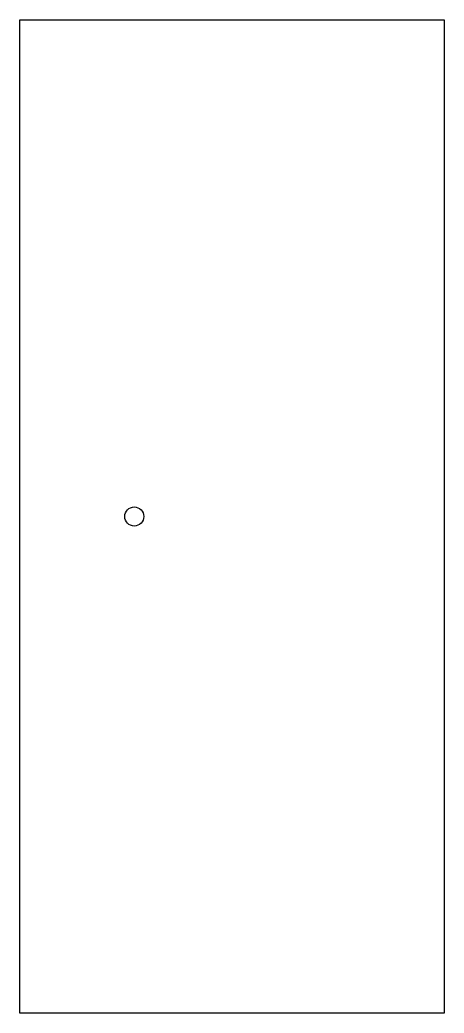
# Model space of a CAD drawing. Header units: inches. Extents: x -13.8 to -8.2, y -9.4 to 3.7.
import ezdxf

# ---------------------------------------------------------------- set-up
doc = ezdxf.new("R2010")
doc.units = ezdxf.units.IN
doc.layers.get('0').update_dxf_attribs({"linetype": 'CONTINUOUS'})

msp = doc.modelspace()

# ---------------------------------------------------------------- linework, layer by layer
msp.add_lwpolyline([(-8.242, 3.679), (-8.242, -9.35), (-13.805, -9.35), (-13.805, 3.679)], close=True)
msp.add_circle((-12.305, -2.836), 0.125)

doc.saveas('drawing.dxf')
